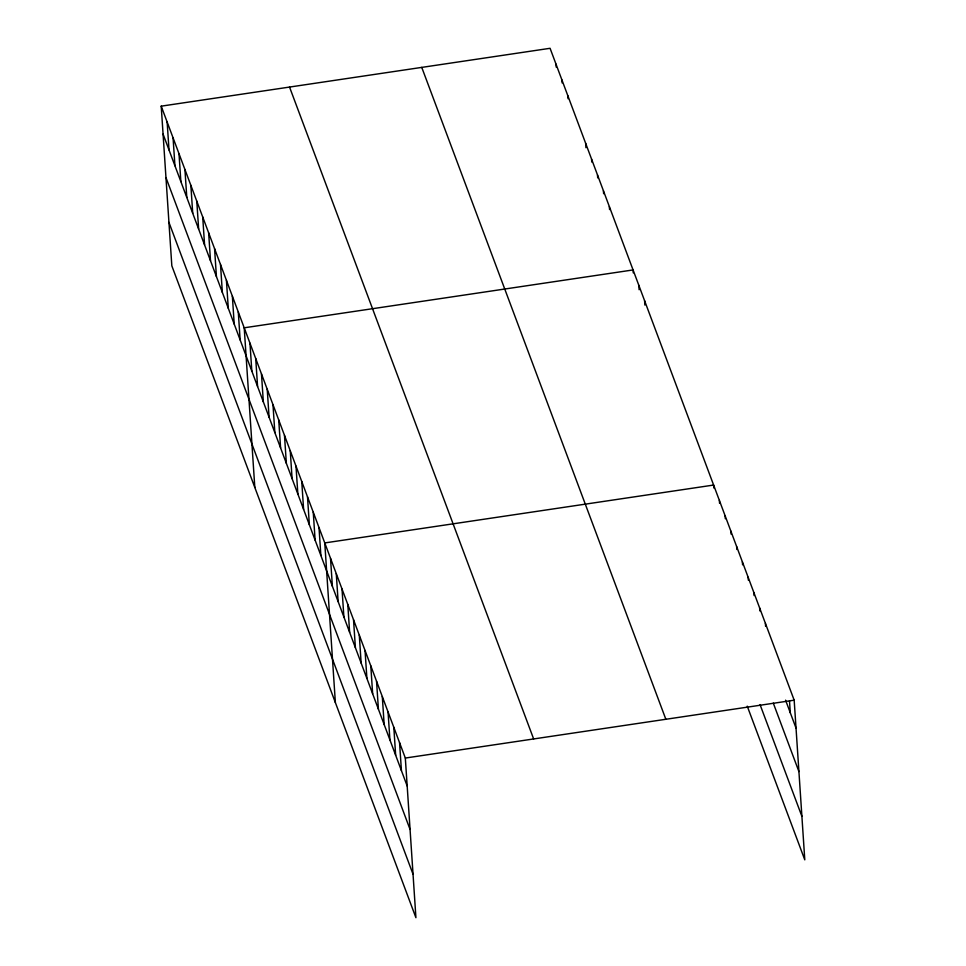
<?xml version="1.0" encoding="UTF-8"?>
<svg xmlns="http://www.w3.org/2000/svg" width="966" height="966" viewBox="0 0 966 966"><rect width="100%" height="100%" fill="white"/><g stroke="black" fill="none" stroke-linecap="round" stroke-linejoin="round"><path stroke-width="1.45" d="M161.213 106.163L405.322 758.044L415.923 917.7L171.827 265.819L161.213 106.163L550.077 48.3L794.173 700.181L804.787 859.837L747.249 706.17M405.322 758.044L794.173 700.181M785.575 700.169L796.032 728.11M773.295 703.127L798.918 771.58M760.049 704.612L801.901 816.367M421.756 67.391L665.852 719.272M289.546 87.073L533.643 738.942M163.073 134.093L407.169 785.974M165.959 177.563L410.055 829.444M168.929 222.349L413.037 874.23M789.5 700.978L790.285 712.739M765.41 623.348L765.603 626.282M759.65 607.976L759.856 610.923M753.903 592.617L754.096 595.551M748.143 577.245L748.348 580.192M742.395 561.886L742.588 564.82M736.635 546.514L736.841 549.461M730.888 531.155L731.081 534.089M725.128 515.784L725.333 518.73M719.38 500.424L719.573 503.358M713.826 487.999L713.62 485.053L324.769 542.928L335.371 702.584M644.576 300.668L644.877 305.075M638.828 285.308L639.118 289.715M633.273 272.883L633.068 269.937L244.217 327.8L254.819 487.468M609.365 206.615L609.558 209.55M603.436 190.785L603.629 193.719M597.507 174.955L597.7 177.889M591.578 159.124L591.772 162.059M585.65 143.282L585.939 147.701M567.863 95.791L568.056 98.737M561.934 79.961L562.127 82.907M556.005 64.13L556.199 67.077M399.562 742.673L401.421 770.602M393.814 727.313L395.662 755.243M388.054 711.942L389.914 739.871M382.307 696.583L384.154 724.512M376.547 681.211L378.406 709.141M370.799 665.852L372.647 693.781M365.039 650.48L366.899 678.41M359.292 635.121L361.139 663.05M353.532 619.749L355.391 647.679M347.784 604.39L349.632 632.319M342.024 589.019L343.884 616.948M336.277 573.659L338.124 601.589M330.517 558.288L332.376 586.217M319.009 527.557L320.869 555.486M313.262 512.197L315.109 540.127M307.502 496.826L309.361 524.755M301.754 481.466L303.602 509.396M295.994 466.095L297.854 494.024M290.247 450.736L292.094 478.665M284.487 435.364L286.347 463.294M278.739 420.005L280.587 447.934M272.98 404.633L274.839 432.563M267.232 389.274L269.079 417.203M261.472 373.902L263.332 401.832M255.724 358.543L257.572 386.472M249.965 343.171L251.824 371.101M238.288 311.97L240.136 339.899M232.359 296.139L234.207 324.069M226.43 280.309L228.278 308.239M220.502 264.479L222.349 292.408M214.573 248.648L216.42 276.578M208.644 232.818L210.503 260.748M202.715 216.988L204.575 244.917M196.786 201.157L198.646 229.087M190.857 185.327L192.717 213.257M184.929 169.497L186.788 197.426M179 153.666L180.859 181.596M173.071 137.836L174.931 165.766M167.142 121.994L169.002 149.923"/></g></svg>
